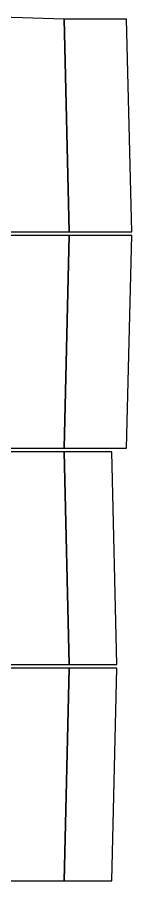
# Model space of a CAD drawing. Extents: x -10.7 to 3.9, y -6 to 6.
# Drawn here: x -7.044 to -6.428, y 1.27 to 5.929 of the extents above; entities that cross this region are included whole.
import ezdxf

# ---------------------------------------------------------------- set-up
doc = ezdxf.new("R2010")
doc.units = 0
doc.header["$MEASUREMENT"] = 0
doc.layers.get('0').update_dxf_attribs({"linetype": 'CONTINUOUS'})

# ---------------------------------------------------------------- blocks, each defined once
blk = doc.blocks.new('SERVICE_MODULE_2000')
at = {"color": 252}
for points in [[(3.6041, 4.772, 0.0197), (3.941, 4.772, -0.1029), (3.9135, 5.9192, -0.1783), (3.5761, 5.9291, -0.0562)], [(3.941, 4.772, -0.1029), (4.2778, 4.772, -0.2255), (4.2504, 5.9192, -0.3009), (3.9135, 5.9192, -0.1783)], [(3.5767, 3.6048, -0.0557), (3.9135, 3.6048, -0.1783), (3.941, 4.752, -0.1029), (3.6041, 4.752, 0.0197)], [(3.9135, 3.6048, -0.1783), (4.2504, 3.6048, -0.3009), (4.2778, 4.752, -0.2255), (3.941, 4.752, -0.1029)], [(3.6041, 2.4376, 0.0197), (3.941, 2.4376, -0.1029), (3.9135, 3.5848, -0.1783), (3.5767, 3.5848, -0.0557)], [(3.941, 2.4376, -0.1029), (4.1979, 2.4376, -0.1964), (4.1705, 3.5848, -0.2718), (3.9135, 3.5848, -0.1783)], [(3.5767, 1.2704, -0.0557), (3.9135, 1.2704, -0.1783), (3.941, 2.4176, -0.1029), (3.6041, 2.4176, 0.0197)], [(3.9135, 1.2704, -0.1783), (4.1705, 1.2704, -0.2718), (4.1979, 2.4176, -0.1964), (3.941, 2.4176, -0.1029)]]:
    blk.add_3dface(points, dxfattribs=at)

msp = doc.modelspace()

# ---------------------------------------------------------------- block references
msp.add_blockref('SERVICE_MODULE_2000', (-10.7054, 0))

doc.saveas('drawing.dxf')
